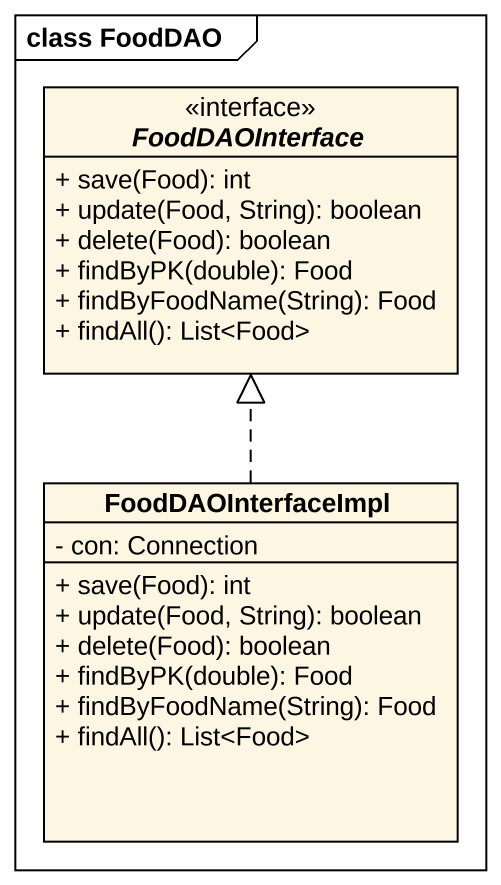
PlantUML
@startuml
mainframe class FoodDAO
hide circle
hide empty members
skinparam classAttributeIconSize 0
interface FoodDAOInterface <<interface>> {
  + save(Food): int
  + update(Food, String): boolean
  + delete(Food): boolean
  + findByPK(double): Food
  + findByFoodName(String): Food
  + findAll(): List<Food>
}
class FoodDAOInterfaceImpl {
  - con: Connection
  + save(Food): int
  + update(Food, String): boolean
  + delete(Food): boolean
  + findByPK(double): Food
  + findByFoodName(String): Food
  + findAll(): List<Food>
}
FoodDAOInterfaceImpl .up.|> FoodDAOInterface
@enduml
